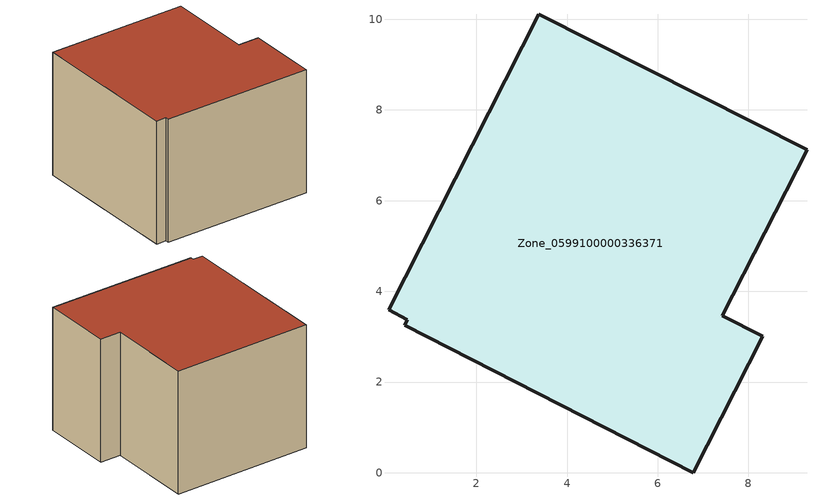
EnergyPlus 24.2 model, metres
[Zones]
Zone_0599100000336371
 floor ground (C_G): 7.42,3.46 8.31,3.01 6.78,0 0.42,3.25 0.47,3.38 0.06,3.59 3.38,10.11 9.29,7.12 z0
 wall outside (C_F): 0.42,3.25 6.78,0 8.31,3.01 7.42,3.46 9.29,7.12 3.38,10.11 0.06,3.59 0.47,3.38 0.42,3.25 z0:5.88
 roof outside (C_R): 3.38,10.11 0.06,3.59 0.47,3.38 0.42,3.25 6.78,0 8.31,3.01 7.42,3.46 9.29,7.12 z5.88
[BUILDING]
Pand.0599100000336371: North Axis=0; Terrain=City; Loads Convergence Tolerance Value=0.04; Temperature Convergence Tolerance Value=0.4; Solar Distribution=FullExterior; Maximum Number of Warmup Days=25; Minimum Number of Warmup Days=1
[Site:Location]
Rotterdam.The.Hague.AP_ZH_NLD Design_Conditions: Latitude=51.96; Longitude=4.45; Time Zone=1; Elevation=-4.5
[SITE:GROUNDTEMPERATURE:BUILDINGSURFACE]
18, 18, 18, 18, 18, 18, 18, 18, 18, 18, 18, 18
[MATERIAL] Thermal Absorptance=0.9; Solar Absorptance=0.7; Visible Absorptance=0.7
Name | Roughness | Thickness | Conductivity | Density | Specific Heat
G.TC.1975-1991 | MediumSmooth | 0.15 | 0.288461 | 540 | 1210
F.TC.1975-1991 | Rough | 0.3 | 0.230769 | 1920 | 840
R.TC.1975-1991 | MediumRough | 0.2 | 0.153846 | 1500 | 1000
[CONSTRUCTION]
C_G: G.TC.1975-1991
C_F: F.TC.1975-1991
C_R: R.TC.1975-1991
[ZONE]
Zone_0599100000336371: Type=1; Multiplier=1; Ceiling Height=Autocalculate; Volume=Autocalculate; Floor Area=autocalculate; Part of Total Floor Area=Yes
[ZONEINFILTRATION:DESIGNFLOWRATE]
Infil_Zone_0599100000336371: Zone or ZoneList or Space or SpaceList=Zone_0599100000336371; Schedule=AlwaysOn; Design Flow Rate Calculation Method=Flow/Area; Flow Rate per Floor Area=0.003; Constant Term Coefficient=1; Temperature Term Coefficient=0; Velocity Term Coefficient=0; Velocity Squared Term Coefficient=0
[HVACTEMPLATE:ZONE:IDEALLOADSAIRSYSTEM]
Zone_0599100000336371: Maximum Heating Supply Air Temperature=50; Minimum Cooling Supply Air Temperature=13; Maximum Heating Supply Air Humidity Ratio=0.0156; Minimum Cooling Supply Air Humidity Ratio=0.0077; Heating Limit=NoLimit; Cooling Limit=NoLimit; Dehumidification Control Type=ConstantSensibleHeatRatio; Cooling Sensible Heat Ratio=0.7; Dehumidification Setpoint=60; Humidification Control Type=None; Humidification Setpoint=30; Outdoor Air Method=None; Outdoor Air Flow Rate per Person=0.00944; Outdoor Air Flow Rate per Zone Floor Area=0; Outdoor Air Flow Rate per Zone=0; Demand Controlled Ventilation Type=None; Outdoor Air Economizer Type=NoEconomizer; Heat Recovery Type=None; Sensible Heat Recovery Effectiveness=0.7; Latent Heat Recovery Effectiveness=0.65
[ZONECONTROL:THERMOSTAT]
ThermostatControl_Zone_0599100000336371: Zone or ZoneList=Zone_0599100000336371; Control Type Schedule=DualSetpointControlType; Control 1=Thermostat_Zone_0599100000336371; Temperature Difference Between Cutout And Setpoint=0
[THERMOSTATSETPOINT:DUALSETPOINT]
Thermostat_Zone_0599100000336371: Heating Setpoint Temperature Schedule=HeatingSetpoint_Zone_0599100000336371; Cooling Setpoint Temperature Schedule=CoolingSetpoint_Zone_0599100000336371
[SCHEDULE:COMPACT]
HeatingSetpoint_Zone_0599100000336371: Through: 12/31, For: AllDays, Until: 24:00, 21
CoolingSetpoint_Zone_0599100000336371: Through: 12/31, For: AllDays, Until: 24:00, 24
DualSetpointControlType: Through: 12/31, For: AllDays, Until: 24:00, 4
AlwaysOn: Through: 12/31, For: AllDays, Until: 24:00, 1
